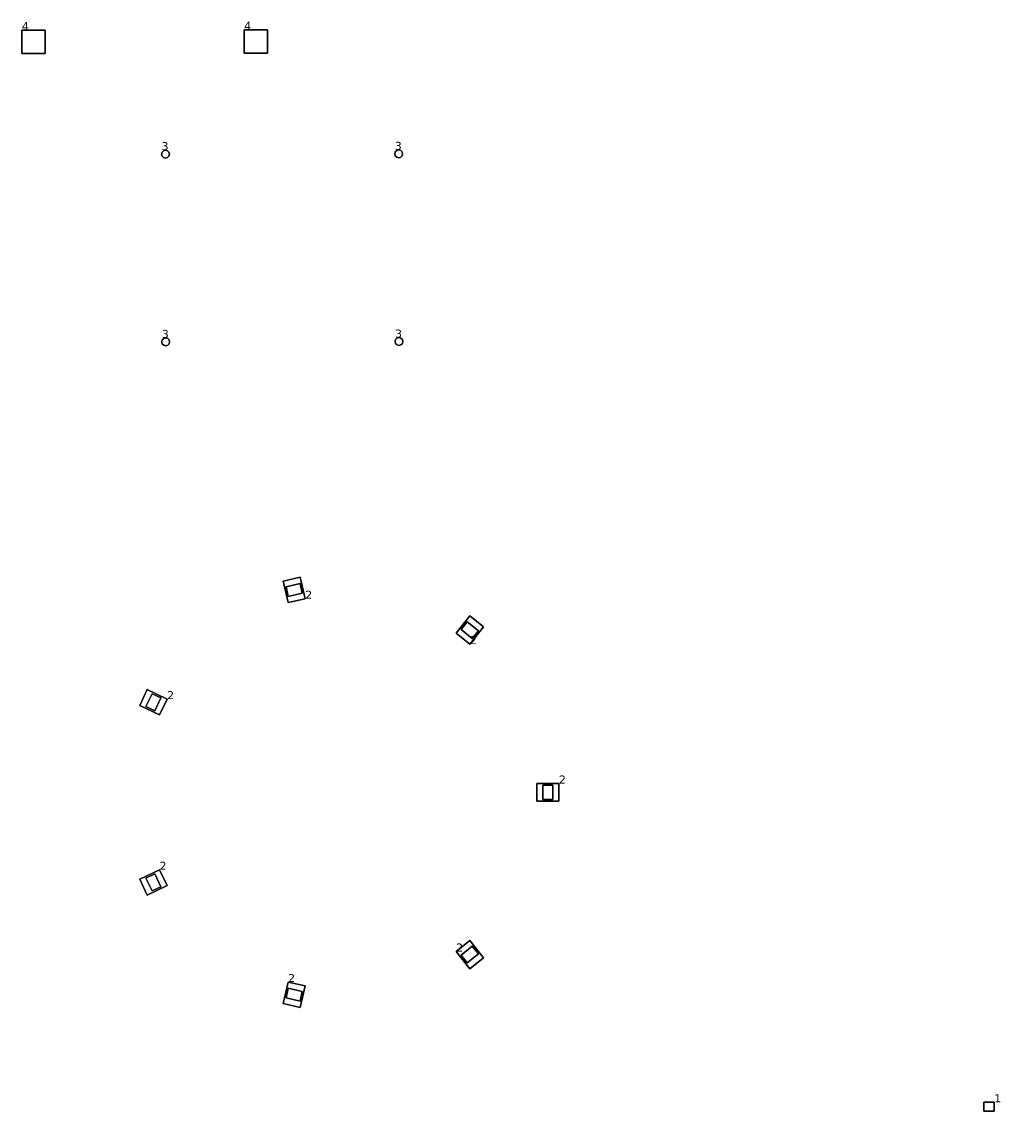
# Model space of a CAD drawing. Header units: inches. Extents: x -3 to 1235, y -1 to 963.
# Drawn here: x 24.43 to 46.44, y -0.47 to 24.02 of the extents above; entities that cross this region are included whole.
import ezdxf

# ---------------------------------------------------------------- set-up
doc = ezdxf.new("R2010")
doc.units = ezdxf.units.IN
doc.header["$MEASUREMENT"] = 0
doc.layers.add('DLX_TERR_LUM', color=7, linetype='Continuous', true_color=0x000000)
doc.layers.add('DLX_TERR_LUMKEY_IDX', color=7, linetype='Continuous', true_color=0x7f7f7f)
doc.styles.add('TableTextStyle', font='')
doc.styles.get('TableTextStyle').set_extended_font_data('VERDANA.TTF')

msp = doc.modelspace()

# ---------------------------------------------------------------- linework, layer by layer
at = {"layer": 'DLX_TERR_LUM'}
for points in [[(24.435, 23.837, 0), (24.96, 23.838, 0)], [(24.96, 23.838, 0), (24.435, 23.837, 0)], [(24.96, 23.838, 0), (24.435, 23.837, 0)], [(24.435, 23.837, 0), (24.96, 23.838, 0)], [(24.435, 23.312, 0), (24.435, 23.837, 0)], [(24.435, 23.837, 0), (24.435, 23.837, 0)], [(24.435, 23.837, 0), (24.435, 23.312, 0)], [(24.435, 23.837, 0), (24.435, 23.837, 0)], [(24.435, 23.837, 0), (24.435, 23.312, 0)], [(24.435, 23.312, 0), (24.435, 23.837, 0)], [(24.96, 23.838, 0), (24.96, 23.838, 0)], [(24.96, 23.838, 0), (24.96, 23.313, 0)], [(24.96, 23.313, 0), (24.96, 23.838, 0)], [(24.96, 23.838, 0), (24.96, 23.838, 0)], [(24.96, 23.313, 0), (24.96, 23.838, 0)], [(24.96, 23.838, 0), (24.96, 23.313, 0)], [(29.435, 23.319, 0), (29.435, 23.844, 0)], [(29.435, 23.844, 0), (29.435, 23.844, 0)], [(29.435, 23.844, 0), (29.435, 23.319, 0)], [(29.435, 23.844, 0), (29.96, 23.844, 0)], [(29.96, 23.844, 0), (29.435, 23.844, 0)], [(29.435, 23.844, 0), (29.435, 23.844, 0)], [(29.96, 23.844, 0), (29.435, 23.844, 0)], [(29.435, 23.844, 0), (29.435, 23.319, 0)], [(29.435, 23.319, 0), (29.435, 23.844, 0)], [(29.435, 23.844, 0), (29.96, 23.844, 0)], [(29.96, 23.844, 0), (29.96, 23.844, 0)], [(29.96, 23.844, 0), (29.96, 23.319, 0)], [(29.96, 23.319, 0), (29.96, 23.844, 0)], [(29.96, 23.844, 0), (29.96, 23.844, 0)], [(29.96, 23.319, 0), (29.96, 23.844, 0)], [(29.96, 23.844, 0), (29.96, 23.319, 0)], [(24.96, 23.313, 0), (24.435, 23.312, 0)], [(24.435, 23.312, 0), (24.96, 23.313, 0)], [(24.435, 23.312, 0), (24.96, 23.313, 0)], [(24.96, 23.313, 0), (24.435, 23.312, 0)], [(24.435, 23.312, 0), (24.435, 23.312, 0)], [(24.435, 23.312, 0), (24.435, 23.312, 0)], [(24.96, 23.313, 0), (24.96, 23.313, 0)], [(24.96, 23.313, 0), (24.96, 23.313, 0)], [(29.96, 23.319, 0), (29.435, 23.319, 0)], [(29.435, 23.319, 0), (29.435, 23.319, 0)], [(29.435, 23.319, 0), (29.96, 23.319, 0)], [(29.435, 23.319, 0), (29.435, 23.319, 0)], [(29.435, 23.319, 0), (29.96, 23.319, 0)], [(29.96, 23.319, 0), (29.435, 23.319, 0)], [(29.96, 23.319, 0), (29.96, 23.319, 0)], [(29.96, 23.319, 0), (29.96, 23.319, 0)], [(27.578, 21.049, 0), (27.59, 21.093, 0)], [(27.59, 21.093, 0), (27.578, 21.049, 0)], [(27.59, 21.093, 0), (27.578, 21.049, 0)], [(27.578, 21.049, 0), (27.59, 21.093, 0)], [(27.59, 21.093, 0), (27.622, 21.126, 0)], [(27.622, 21.126, 0), (27.59, 21.093, 0)], [(27.622, 21.126, 0), (27.59, 21.093, 0)], [(27.59, 21.093, 0), (27.622, 21.126, 0)], [(27.59, 21.093, 0), (27.59, 21.093, 0)], [(27.59, 21.093, 0), (27.59, 21.093, 0)], [(27.622, 21.126, 0), (27.666, 21.138, 0)], [(27.666, 21.138, 0), (27.622, 21.126, 0)], [(27.666, 21.138, 0), (27.622, 21.126, 0)], [(27.622, 21.126, 0), (27.666, 21.138, 0)], [(27.622, 21.126, 0), (27.622, 21.126, 0)], [(27.622, 21.126, 0), (27.622, 21.126, 0)], [(27.666, 21.138, 0), (27.666, 21.138, 0)], [(27.666, 21.138, 0), (27.71, 21.126, 0)], [(27.71, 21.126, 0), (27.666, 21.138, 0)], [(27.666, 21.138, 0), (27.666, 21.138, 0)], [(27.71, 21.126, 0), (27.666, 21.138, 0)], [(27.666, 21.138, 0), (27.71, 21.126, 0)], [(27.71, 21.126, 0), (27.71, 21.126, 0)], [(27.71, 21.126, 0), (27.743, 21.094, 0)], [(27.743, 21.094, 0), (27.71, 21.126, 0)], [(27.71, 21.126, 0), (27.71, 21.126, 0)], [(27.743, 21.094, 0), (27.71, 21.126, 0)], [(27.71, 21.126, 0), (27.743, 21.094, 0)], [(27.743, 21.094, 0), (27.743, 21.094, 0)], [(27.743, 21.094, 0), (27.755, 21.05, 0)], [(27.755, 21.05, 0), (27.743, 21.094, 0)], [(27.743, 21.094, 0), (27.743, 21.094, 0)], [(27.755, 21.05, 0), (27.743, 21.094, 0)], [(27.743, 21.094, 0), (27.755, 21.05, 0)], [(32.824, 21.056, 0), (32.835, 21.101, 0)], [(32.835, 21.101, 0), (32.824, 21.056, 0)], [(32.835, 21.101, 0), (32.824, 21.056, 0)], [(32.824, 21.056, 0), (32.835, 21.101, 0)], [(32.835, 21.101, 0), (32.868, 21.133, 0)], [(32.868, 21.133, 0), (32.835, 21.101, 0)], [(32.868, 21.133, 0), (32.835, 21.101, 0)], [(32.835, 21.101, 0), (32.868, 21.133, 0)], [(32.835, 21.101, 0), (32.835, 21.101, 0)], [(32.835, 21.101, 0), (32.835, 21.101, 0)], [(32.868, 21.133, 0), (32.912, 21.145, 0)], [(32.912, 21.145, 0), (32.868, 21.133, 0)], [(32.912, 21.145, 0), (32.868, 21.133, 0)], [(32.868, 21.133, 0), (32.912, 21.145, 0)], [(32.868, 21.133, 0), (32.868, 21.133, 0)], [(32.868, 21.133, 0), (32.868, 21.133, 0)], [(32.912, 21.145, 0), (32.912, 21.145, 0)], [(32.912, 21.145, 0), (32.956, 21.133, 0)], [(32.956, 21.133, 0), (32.912, 21.145, 0)], [(32.912, 21.145, 0), (32.912, 21.145, 0)], [(32.956, 21.133, 0), (32.912, 21.145, 0)], [(32.912, 21.145, 0), (32.956, 21.133, 0)], [(32.956, 21.133, 0), (32.956, 21.133, 0)], [(32.956, 21.133, 0), (32.988, 21.101, 0)], [(32.988, 21.101, 0), (32.956, 21.133, 0)], [(32.956, 21.133, 0), (32.956, 21.133, 0)], [(32.988, 21.101, 0), (32.956, 21.133, 0)], [(32.956, 21.133, 0), (32.988, 21.101, 0)], [(32.988, 21.101, 0), (32.988, 21.101, 0)], [(32.988, 21.101, 0), (33, 21.057, 0)], [(33, 21.057, 0), (32.988, 21.101, 0)], [(32.988, 21.101, 0), (32.988, 21.101, 0)], [(33, 21.057, 0), (32.988, 21.101, 0)], [(32.988, 21.101, 0), (33, 21.057, 0)], [(27.59, 21.005, 0), (27.578, 21.049, 0)], [(27.578, 21.049, 0), (27.578, 21.049, 0)], [(27.578, 21.049, 0), (27.59, 21.005, 0)], [(27.578, 21.049, 0), (27.578, 21.049, 0)], [(27.578, 21.049, 0), (27.59, 21.005, 0)], [(27.59, 21.005, 0), (27.578, 21.049, 0)], [(27.59, 21.005, 0), (27.59, 21.005, 0)], [(27.622, 20.973, 0), (27.59, 21.005, 0)], [(27.59, 21.005, 0), (27.59, 21.005, 0)], [(27.59, 21.005, 0), (27.622, 20.973, 0)], [(27.59, 21.005, 0), (27.622, 20.973, 0)], [(27.622, 20.973, 0), (27.59, 21.005, 0)], [(27.666, 20.961, 0), (27.622, 20.973, 0)], [(27.622, 20.973, 0), (27.622, 20.973, 0)], [(27.622, 20.973, 0), (27.666, 20.961, 0)], [(27.622, 20.973, 0), (27.622, 20.973, 0)], [(27.622, 20.973, 0), (27.666, 20.961, 0)], [(27.666, 20.961, 0), (27.622, 20.973, 0)], [(27.71, 20.973, 0), (27.666, 20.961, 0)], [(27.666, 20.961, 0), (27.71, 20.973, 0)], [(27.666, 20.961, 0), (27.71, 20.973, 0)], [(27.71, 20.973, 0), (27.666, 20.961, 0)], [(27.666, 20.961, 0), (27.666, 20.961, 0)], [(27.666, 20.961, 0), (27.666, 20.961, 0)], [(27.743, 21.005, 0), (27.71, 20.973, 0)], [(27.71, 20.973, 0), (27.743, 21.005, 0)], [(27.71, 20.973, 0), (27.743, 21.005, 0)], [(27.743, 21.005, 0), (27.71, 20.973, 0)], [(27.71, 20.973, 0), (27.71, 20.973, 0)], [(27.71, 20.973, 0), (27.71, 20.973, 0)], [(27.755, 21.05, 0), (27.743, 21.005, 0)], [(27.743, 21.005, 0), (27.755, 21.05, 0)], [(27.743, 21.005, 0), (27.755, 21.05, 0)], [(27.755, 21.05, 0), (27.743, 21.005, 0)], [(27.743, 21.005, 0), (27.743, 21.005, 0)], [(27.743, 21.005, 0), (27.743, 21.005, 0)], [(27.755, 21.05, 0), (27.755, 21.05, 0)], [(27.755, 21.05, 0), (27.755, 21.05, 0)], [(32.835, 21.012, 0), (32.824, 21.056, 0)], [(32.824, 21.056, 0), (32.824, 21.056, 0)], [(32.824, 21.056, 0), (32.835, 21.012, 0)], [(32.824, 21.056, 0), (32.824, 21.056, 0)], [(32.824, 21.056, 0), (32.835, 21.012, 0)], [(32.835, 21.012, 0), (32.824, 21.056, 0)], [(32.835, 21.012, 0), (32.835, 21.012, 0)], [(32.868, 20.98, 0), (32.835, 21.012, 0)], [(32.835, 21.012, 0), (32.835, 21.012, 0)], [(32.835, 21.012, 0), (32.868, 20.98, 0)], [(32.835, 21.012, 0), (32.868, 20.98, 0)], [(32.868, 20.98, 0), (32.835, 21.012, 0)], [(32.912, 20.968, 0), (32.868, 20.98, 0)], [(32.868, 20.98, 0), (32.868, 20.98, 0)], [(32.868, 20.98, 0), (32.912, 20.968, 0)], [(32.868, 20.98, 0), (32.868, 20.98, 0)], [(32.868, 20.98, 0), (32.912, 20.968, 0)], [(32.912, 20.968, 0), (32.868, 20.98, 0)], [(32.956, 20.98, 0), (32.912, 20.968, 0)], [(32.912, 20.968, 0), (32.956, 20.98, 0)], [(32.912, 20.968, 0), (32.956, 20.98, 0)], [(32.956, 20.98, 0), (32.912, 20.968, 0)], [(32.912, 20.968, 0), (32.912, 20.968, 0)], [(32.912, 20.968, 0), (32.912, 20.968, 0)], [(32.989, 21.012, 0), (32.956, 20.98, 0)], [(32.956, 20.98, 0), (32.989, 21.012, 0)], [(32.956, 20.98, 0), (32.989, 21.012, 0)], [(32.989, 21.012, 0), (32.956, 20.98, 0)], [(32.956, 20.98, 0), (32.956, 20.98, 0)], [(32.956, 20.98, 0), (32.956, 20.98, 0)], [(33, 21.057, 0), (32.989, 21.012, 0)], [(32.989, 21.012, 0), (33, 21.057, 0)], [(32.989, 21.012, 0), (33, 21.057, 0)], [(33, 21.057, 0), (32.989, 21.012, 0)], [(32.989, 21.012, 0), (32.989, 21.012, 0)], [(32.989, 21.012, 0), (32.989, 21.012, 0)], [(33, 21.057, 0), (33, 21.057, 0)], [(33, 21.057, 0), (33, 21.057, 0)], [(27.595, 16.872, 0), (27.628, 16.904, 0)], [(27.628, 16.904, 0), (27.595, 16.872, 0)], [(27.628, 16.904, 0), (27.595, 16.872, 0)], [(27.595, 16.872, 0), (27.628, 16.904, 0)], [(27.628, 16.904, 0), (27.672, 16.916, 0)], [(27.672, 16.916, 0), (27.628, 16.904, 0)], [(27.672, 16.916, 0), (27.628, 16.904, 0)], [(27.628, 16.904, 0), (27.672, 16.916, 0)], [(27.628, 16.904, 0), (27.628, 16.904, 0)], [(27.628, 16.904, 0), (27.628, 16.904, 0)], [(27.672, 16.916, 0), (27.672, 16.916, 0)], [(27.672, 16.916, 0), (27.716, 16.904, 0)], [(27.716, 16.904, 0), (27.672, 16.916, 0)], [(27.672, 16.916, 0), (27.672, 16.916, 0)], [(27.716, 16.904, 0), (27.672, 16.916, 0)], [(27.672, 16.916, 0), (27.716, 16.904, 0)], [(27.716, 16.904, 0), (27.716, 16.904, 0)], [(27.716, 16.904, 0), (27.748, 16.872, 0)], [(27.748, 16.872, 0), (27.716, 16.904, 0)], [(27.716, 16.904, 0), (27.716, 16.904, 0)], [(27.748, 16.872, 0), (27.716, 16.904, 0)], [(27.716, 16.904, 0), (27.748, 16.872, 0)], [(32.841, 16.879, 0), (32.873, 16.912, 0)], [(32.873, 16.912, 0), (32.841, 16.879, 0)], [(32.873, 16.912, 0), (32.841, 16.879, 0)], [(32.841, 16.879, 0), (32.873, 16.912, 0)], [(32.873, 16.912, 0), (32.918, 16.923, 0)], [(32.918, 16.923, 0), (32.873, 16.912, 0)], [(32.918, 16.923, 0), (32.873, 16.912, 0)], [(32.873, 16.912, 0), (32.918, 16.923, 0)], [(32.873, 16.912, 0), (32.873, 16.912, 0)], [(32.873, 16.912, 0), (32.873, 16.912, 0)], [(32.918, 16.923, 0), (32.918, 16.923, 0)], [(32.918, 16.923, 0), (32.962, 16.912, 0)], [(32.962, 16.912, 0), (32.918, 16.923, 0)], [(32.918, 16.923, 0), (32.918, 16.923, 0)], [(32.962, 16.912, 0), (32.918, 16.923, 0)], [(32.918, 16.923, 0), (32.962, 16.912, 0)], [(32.962, 16.912, 0), (32.962, 16.912, 0)], [(32.962, 16.912, 0), (32.994, 16.879, 0)], [(32.994, 16.879, 0), (32.962, 16.912, 0)], [(32.962, 16.912, 0), (32.962, 16.912, 0)], [(32.994, 16.879, 0), (32.962, 16.912, 0)], [(32.962, 16.912, 0), (32.994, 16.879, 0)], [(27.584, 16.828, 0), (27.595, 16.872, 0)], [(27.595, 16.872, 0), (27.584, 16.828, 0)], [(27.595, 16.872, 0), (27.584, 16.828, 0)], [(27.584, 16.828, 0), (27.595, 16.872, 0)], [(27.595, 16.784, 0), (27.584, 16.828, 0)], [(27.584, 16.828, 0), (27.584, 16.828, 0)], [(27.584, 16.828, 0), (27.595, 16.784, 0)], [(27.584, 16.828, 0), (27.584, 16.828, 0)], [(27.584, 16.828, 0), (27.595, 16.784, 0)], [(27.595, 16.784, 0), (27.584, 16.828, 0)], [(27.595, 16.872, 0), (27.595, 16.872, 0)], [(27.595, 16.872, 0), (27.595, 16.872, 0)], [(27.595, 16.784, 0), (27.595, 16.784, 0)], [(27.628, 16.751, 0), (27.595, 16.784, 0)], [(27.595, 16.784, 0), (27.595, 16.784, 0)], [(27.595, 16.784, 0), (27.628, 16.751, 0)], [(27.595, 16.784, 0), (27.628, 16.751, 0)], [(27.628, 16.751, 0), (27.595, 16.784, 0)], [(27.672, 16.739, 0), (27.628, 16.751, 0)], [(27.628, 16.751, 0), (27.628, 16.751, 0)], [(27.628, 16.751, 0), (27.672, 16.739, 0)], [(27.628, 16.751, 0), (27.628, 16.751, 0)], [(27.628, 16.751, 0), (27.672, 16.739, 0)], [(27.672, 16.739, 0), (27.628, 16.751, 0)], [(27.716, 16.751, 0), (27.672, 16.739, 0)], [(27.672, 16.739, 0), (27.716, 16.751, 0)], [(27.672, 16.739, 0), (27.716, 16.751, 0)], [(27.716, 16.751, 0), (27.672, 16.739, 0)], [(27.672, 16.739, 0), (27.672, 16.739, 0)], [(27.672, 16.739, 0), (27.672, 16.739, 0)], [(27.749, 16.784, 0), (27.716, 16.751, 0)], [(27.716, 16.751, 0), (27.749, 16.784, 0)], [(27.716, 16.751, 0), (27.749, 16.784, 0)], [(27.749, 16.784, 0), (27.716, 16.751, 0)], [(27.716, 16.751, 0), (27.716, 16.751, 0)], [(27.716, 16.751, 0), (27.716, 16.751, 0)], [(27.748, 16.872, 0), (27.748, 16.872, 0)], [(27.748, 16.872, 0), (27.76, 16.828, 0)], [(27.76, 16.828, 0), (27.748, 16.872, 0)], [(27.748, 16.872, 0), (27.748, 16.872, 0)], [(27.76, 16.828, 0), (27.748, 16.872, 0)], [(27.748, 16.872, 0), (27.76, 16.828, 0)], [(27.76, 16.828, 0), (27.749, 16.784, 0)], [(27.749, 16.784, 0), (27.76, 16.828, 0)], [(27.749, 16.784, 0), (27.76, 16.828, 0)], [(27.76, 16.828, 0), (27.749, 16.784, 0)], [(27.749, 16.784, 0), (27.749, 16.784, 0)], [(27.749, 16.784, 0), (27.749, 16.784, 0)], [(27.76, 16.828, 0), (27.76, 16.828, 0)], [(27.76, 16.828, 0), (27.76, 16.828, 0)], [(32.829, 16.835, 0), (32.841, 16.879, 0)], [(32.841, 16.879, 0), (32.829, 16.835, 0)], [(32.841, 16.879, 0), (32.829, 16.835, 0)], [(32.829, 16.835, 0), (32.841, 16.879, 0)], [(32.841, 16.791, 0), (32.829, 16.835, 0)], [(32.829, 16.835, 0), (32.829, 16.835, 0)], [(32.829, 16.835, 0), (32.841, 16.791, 0)], [(32.829, 16.835, 0), (32.829, 16.835, 0)], [(32.829, 16.835, 0), (32.841, 16.791, 0)], [(32.841, 16.791, 0), (32.829, 16.835, 0)], [(32.841, 16.879, 0), (32.841, 16.879, 0)], [(32.841, 16.879, 0), (32.841, 16.879, 0)], [(32.841, 16.791, 0), (32.841, 16.791, 0)], [(32.874, 16.758, 0), (32.841, 16.791, 0)], [(32.841, 16.791, 0), (32.841, 16.791, 0)], [(32.841, 16.791, 0), (32.874, 16.758, 0)], [(32.841, 16.791, 0), (32.874, 16.758, 0)], [(32.874, 16.758, 0), (32.841, 16.791, 0)], [(32.918, 16.747, 0), (32.874, 16.758, 0)], [(32.874, 16.758, 0), (32.874, 16.758, 0)], [(32.874, 16.758, 0), (32.918, 16.747, 0)], [(32.874, 16.758, 0), (32.874, 16.758, 0)], [(32.874, 16.758, 0), (32.918, 16.747, 0)], [(32.918, 16.747, 0), (32.874, 16.758, 0)], [(32.962, 16.759, 0), (32.918, 16.747, 0)], [(32.918, 16.747, 0), (32.962, 16.759, 0)], [(32.918, 16.747, 0), (32.962, 16.759, 0)], [(32.962, 16.759, 0), (32.918, 16.747, 0)], [(32.918, 16.747, 0), (32.918, 16.747, 0)], [(32.918, 16.747, 0), (32.918, 16.747, 0)], [(32.994, 16.791, 0), (32.962, 16.759, 0)], [(32.962, 16.759, 0), (32.994, 16.791, 0)], [(32.962, 16.759, 0), (32.994, 16.791, 0)], [(32.994, 16.791, 0), (32.962, 16.759, 0)], [(32.962, 16.759, 0), (32.962, 16.759, 0)], [(32.962, 16.759, 0), (32.962, 16.759, 0)], [(32.994, 16.879, 0), (32.994, 16.879, 0)], [(32.994, 16.879, 0), (33.006, 16.835, 0)], [(33.006, 16.835, 0), (32.994, 16.879, 0)], [(32.994, 16.879, 0), (32.994, 16.879, 0)], [(33.006, 16.835, 0), (32.994, 16.879, 0)], [(32.994, 16.879, 0), (33.006, 16.835, 0)], [(33.006, 16.835, 0), (32.994, 16.791, 0)], [(32.994, 16.791, 0), (33.006, 16.835, 0)], [(32.994, 16.791, 0), (33.006, 16.835, 0)], [(33.006, 16.835, 0), (32.994, 16.791, 0)], [(32.994, 16.791, 0), (32.994, 16.791, 0)], [(32.994, 16.791, 0), (32.994, 16.791, 0)], [(33.006, 16.835, 0), (33.006, 16.835, 0)], [(33.006, 16.835, 0), (33.006, 16.835, 0)], [(30.314, 11.447, 0), (30.699, 11.535, 0)], [(30.699, 11.535, 0), (30.314, 11.447, 0)], [(30.699, 11.535, 0), (30.314, 11.447, 0)], [(30.314, 11.447, 0), (30.699, 11.535, 0)], [(30.699, 11.535, 0), (30.699, 11.535, 0)], [(30.699, 11.535, 0), (30.809, 11.053, 0)], [(30.809, 11.053, 0), (30.699, 11.535, 0)], [(30.699, 11.535, 0), (30.699, 11.535, 0)], [(30.809, 11.053, 0), (30.699, 11.535, 0)], [(30.699, 11.535, 0), (30.809, 11.053, 0)], [(30.314, 11.447, 0), (30.314, 11.447, 0)], [(30.424, 10.965, 0), (30.314, 11.447, 0)], [(30.314, 11.447, 0), (30.314, 11.447, 0)], [(30.314, 11.447, 0), (30.424, 10.965, 0)], [(30.314, 11.447, 0), (30.424, 10.965, 0)], [(30.424, 10.965, 0), (30.314, 11.447, 0)], [(30.694, 11.394, 0), (30.379, 11.322, 0)], [(30.379, 11.322, 0), (30.694, 11.394, 0)], [(30.379, 11.322, 0), (30.429, 11.106, 0)], [(30.429, 11.106, 0), (30.379, 11.322, 0)], [(30.744, 11.178, 0), (30.694, 11.394, 0)], [(30.694, 11.394, 0), (30.744, 11.178, 0)], [(30.809, 11.053, 0), (30.424, 10.965, 0)], [(30.424, 10.965, 0), (30.809, 11.053, 0)], [(30.424, 10.965, 0), (30.809, 11.053, 0)], [(30.809, 11.053, 0), (30.424, 10.965, 0)], [(30.429, 11.106, 0), (30.744, 11.178, 0)], [(30.744, 11.178, 0), (30.429, 11.106, 0)], [(30.809, 11.053, 0), (30.809, 11.053, 0)], [(30.809, 11.053, 0), (30.809, 11.053, 0)], [(30.424, 10.965, 0), (30.424, 10.965, 0)], [(30.424, 10.965, 0), (30.424, 10.965, 0)], [(34.201, 10.279, 0), (34.509, 10.665, 0)], [(34.509, 10.665, 0), (34.201, 10.279, 0)], [(34.509, 10.665, 0), (34.201, 10.279, 0)], [(34.201, 10.279, 0), (34.509, 10.665, 0)], [(34.452, 10.536, 0), (34.315, 10.363, 0)], [(34.315, 10.363, 0), (34.452, 10.536, 0)], [(34.705, 10.334, 0), (34.452, 10.536, 0)], [(34.452, 10.536, 0), (34.705, 10.334, 0)], [(34.509, 10.665, 0), (34.818, 10.419, 0)], [(34.818, 10.419, 0), (34.509, 10.665, 0)], [(34.509, 10.665, 0), (34.509, 10.665, 0)], [(34.509, 10.665, 0), (34.509, 10.665, 0)], [(34.818, 10.419, 0), (34.509, 10.665, 0)], [(34.509, 10.665, 0), (34.818, 10.419, 0)], [(34.315, 10.363, 0), (34.567, 10.162, 0)], [(34.567, 10.162, 0), (34.315, 10.363, 0)], [(34.818, 10.419, 0), (34.51, 10.032, 0)], [(34.51, 10.032, 0), (34.818, 10.419, 0)], [(34.51, 10.032, 0), (34.818, 10.419, 0)], [(34.818, 10.419, 0), (34.51, 10.032, 0)], [(34.567, 10.162, 0), (34.705, 10.334, 0)], [(34.705, 10.334, 0), (34.567, 10.162, 0)], [(34.818, 10.419, 0), (34.818, 10.419, 0)], [(34.818, 10.419, 0), (34.818, 10.419, 0)], [(34.51, 10.032, 0), (34.201, 10.279, 0)], [(34.201, 10.279, 0), (34.201, 10.279, 0)], [(34.201, 10.279, 0), (34.51, 10.032, 0)], [(34.201, 10.279, 0), (34.201, 10.279, 0)], [(34.201, 10.279, 0), (34.51, 10.032, 0)], [(34.51, 10.032, 0), (34.201, 10.279, 0)], [(34.51, 10.032, 0), (34.51, 10.032, 0)], [(34.51, 10.032, 0), (34.51, 10.032, 0)], [(27.087, 8.654, 0), (27.258, 9.01, 0)], [(27.258, 9.01, 0), (27.087, 8.654, 0)], [(27.258, 9.01, 0), (27.087, 8.654, 0)], [(27.087, 8.654, 0), (27.258, 9.01, 0)], [(27.366, 8.918, 0), (27.226, 8.627, 0)], [(27.226, 8.627, 0), (27.366, 8.918, 0)], [(27.258, 9.01, 0), (27.258, 9.01, 0)], [(27.258, 9.01, 0), (27.703, 8.796, 0)], [(27.703, 8.796, 0), (27.258, 9.01, 0)], [(27.258, 9.01, 0), (27.258, 9.01, 0)], [(27.703, 8.796, 0), (27.258, 9.01, 0)], [(27.258, 9.01, 0), (27.703, 8.796, 0)], [(27.565, 8.822, 0), (27.366, 8.918, 0)], [(27.366, 8.918, 0), (27.565, 8.822, 0)], [(27.425, 8.531, 0), (27.565, 8.822, 0)], [(27.565, 8.822, 0), (27.425, 8.531, 0)], [(27.087, 8.654, 0), (27.087, 8.654, 0)], [(27.532, 8.44, 0), (27.087, 8.654, 0)], [(27.087, 8.654, 0), (27.087, 8.654, 0)], [(27.087, 8.654, 0), (27.532, 8.44, 0)], [(27.087, 8.654, 0), (27.532, 8.44, 0)], [(27.532, 8.44, 0), (27.087, 8.654, 0)], [(27.226, 8.627, 0), (27.425, 8.531, 0)], [(27.425, 8.531, 0), (27.226, 8.627, 0)], [(27.703, 8.796, 0), (27.532, 8.44, 0)], [(27.532, 8.44, 0), (27.703, 8.796, 0)], [(27.532, 8.44, 0), (27.703, 8.796, 0)], [(27.703, 8.796, 0), (27.532, 8.44, 0)], [(27.703, 8.796, 0), (27.703, 8.796, 0)], [(27.703, 8.796, 0), (27.703, 8.796, 0)], [(27.532, 8.44, 0), (27.532, 8.44, 0)], [(27.532, 8.44, 0), (27.532, 8.44, 0)], [(36.02, 6.502, 0), (36.02, 6.898, 0)], [(36.02, 6.898, 0), (36.02, 6.898, 0)], [(36.02, 6.898, 0), (36.02, 6.502, 0)], [(36.02, 6.898, 0), (36.514, 6.898, 0)], [(36.514, 6.898, 0), (36.02, 6.898, 0)], [(36.02, 6.898, 0), (36.02, 6.898, 0)], [(36.02, 6.898, 0), (36.02, 6.502, 0)], [(36.514, 6.898, 0), (36.02, 6.898, 0)], [(36.02, 6.502, 0), (36.02, 6.898, 0)], [(36.02, 6.898, 0), (36.514, 6.898, 0)], [(36.156, 6.861, 0), (36.156, 6.538, 0)], [(36.377, 6.861, 0), (36.156, 6.861, 0)], [(36.156, 6.538, 0), (36.156, 6.861, 0)], [(36.156, 6.861, 0), (36.377, 6.861, 0)], [(36.377, 6.538, 0), (36.377, 6.861, 0)], [(36.377, 6.861, 0), (36.377, 6.538, 0)], [(36.514, 6.898, 0), (36.514, 6.502, 0)], [(36.514, 6.502, 0), (36.514, 6.898, 0)], [(36.514, 6.898, 0), (36.514, 6.898, 0)], [(36.514, 6.898, 0), (36.514, 6.898, 0)], [(36.514, 6.502, 0), (36.514, 6.898, 0)], [(36.514, 6.898, 0), (36.514, 6.502, 0)], [(36.514, 6.502, 0), (36.02, 6.502, 0)], [(36.02, 6.502, 0), (36.02, 6.502, 0)], [(36.02, 6.502, 0), (36.514, 6.502, 0)], [(36.02, 6.502, 0), (36.02, 6.502, 0)], [(36.02, 6.502, 0), (36.514, 6.502, 0)], [(36.514, 6.502, 0), (36.02, 6.502, 0)], [(36.156, 6.538, 0), (36.377, 6.538, 0)], [(36.377, 6.538, 0), (36.156, 6.538, 0)], [(36.514, 6.502, 0), (36.514, 6.502, 0)], [(36.514, 6.502, 0), (36.514, 6.502, 0)], [(27.087, 4.746, 0), (27.532, 4.96, 0)], [(27.532, 4.96, 0), (27.087, 4.746, 0)], [(27.532, 4.96, 0), (27.087, 4.746, 0)], [(27.087, 4.746, 0), (27.532, 4.96, 0)], [(27.532, 4.96, 0), (27.532, 4.96, 0)], [(27.532, 4.96, 0), (27.703, 4.604, 0)], [(27.703, 4.604, 0), (27.532, 4.96, 0)], [(27.532, 4.96, 0), (27.532, 4.96, 0)], [(27.703, 4.604, 0), (27.532, 4.96, 0)], [(27.532, 4.96, 0), (27.703, 4.604, 0)], [(27.258, 4.39, 0), (27.087, 4.746, 0)], [(27.087, 4.746, 0), (27.087, 4.746, 0)], [(27.087, 4.746, 0), (27.258, 4.39, 0)], [(27.087, 4.746, 0), (27.087, 4.746, 0)], [(27.087, 4.746, 0), (27.258, 4.39, 0)], [(27.258, 4.39, 0), (27.087, 4.746, 0)], [(27.425, 4.869, 0), (27.226, 4.773, 0)], [(27.226, 4.773, 0), (27.425, 4.869, 0)], [(27.226, 4.773, 0), (27.366, 4.482, 0)], [(27.366, 4.482, 0), (27.226, 4.773, 0)], [(27.565, 4.578, 0), (27.425, 4.869, 0)], [(27.425, 4.869, 0), (27.565, 4.578, 0)], [(27.703, 4.604, 0), (27.258, 4.39, 0)], [(27.258, 4.39, 0), (27.703, 4.604, 0)], [(27.258, 4.39, 0), (27.703, 4.604, 0)], [(27.703, 4.604, 0), (27.258, 4.39, 0)], [(27.366, 4.482, 0), (27.565, 4.578, 0)], [(27.565, 4.578, 0), (27.366, 4.482, 0)], [(27.703, 4.604, 0), (27.703, 4.604, 0)], [(27.703, 4.604, 0), (27.703, 4.604, 0)], [(27.258, 4.39, 0), (27.258, 4.39, 0)], [(27.258, 4.39, 0), (27.258, 4.39, 0)], [(34.201, 3.121, 0), (34.51, 3.368, 0)], [(34.51, 3.368, 0), (34.201, 3.121, 0)], [(34.51, 3.368, 0), (34.201, 3.121, 0)], [(34.201, 3.121, 0), (34.51, 3.368, 0)], [(34.567, 3.238, 0), (34.315, 3.037, 0)], [(34.315, 3.037, 0), (34.567, 3.238, 0)], [(34.51, 3.368, 0), (34.51, 3.368, 0)], [(34.51, 3.368, 0), (34.818, 2.981, 0)], [(34.818, 2.981, 0), (34.51, 3.368, 0)], [(34.51, 3.368, 0), (34.51, 3.368, 0)], [(34.818, 2.981, 0), (34.51, 3.368, 0)], [(34.51, 3.368, 0), (34.818, 2.981, 0)], [(34.705, 3.066, 0), (34.567, 3.238, 0)], [(34.567, 3.238, 0), (34.705, 3.066, 0)], [(34.509, 2.735, 0), (34.201, 3.121, 0)], [(34.201, 3.121, 0), (34.201, 3.121, 0)], [(34.201, 3.121, 0), (34.509, 2.735, 0)], [(34.201, 3.121, 0), (34.201, 3.121, 0)], [(34.201, 3.121, 0), (34.509, 2.735, 0)], [(34.509, 2.735, 0), (34.201, 3.121, 0)], [(34.315, 3.037, 0), (34.452, 2.864, 0)], [(34.452, 2.864, 0), (34.315, 3.037, 0)], [(34.452, 2.864, 0), (34.705, 3.066, 0)], [(34.705, 3.066, 0), (34.452, 2.864, 0)], [(34.818, 2.981, 0), (34.509, 2.735, 0)], [(34.509, 2.735, 0), (34.818, 2.981, 0)], [(34.509, 2.735, 0), (34.818, 2.981, 0)], [(34.818, 2.981, 0), (34.509, 2.735, 0)], [(34.818, 2.981, 0), (34.818, 2.981, 0)], [(34.818, 2.981, 0), (34.818, 2.981, 0)], [(34.509, 2.735, 0), (34.509, 2.735, 0)], [(34.509, 2.735, 0), (34.509, 2.735, 0)], [(30.314, 1.953, 0), (30.424, 2.435, 0)], [(30.424, 2.435, 0), (30.314, 1.953, 0)], [(30.424, 2.435, 0), (30.314, 1.953, 0)], [(30.314, 1.953, 0), (30.424, 2.435, 0)], [(30.429, 2.294, 0), (30.379, 2.078, 0)], [(30.379, 2.078, 0), (30.429, 2.294, 0)], [(30.424, 2.435, 0), (30.424, 2.435, 0)], [(30.424, 2.435, 0), (30.809, 2.347, 0)], [(30.809, 2.347, 0), (30.424, 2.435, 0)], [(30.424, 2.435, 0), (30.424, 2.435, 0)], [(30.809, 2.347, 0), (30.424, 2.435, 0)], [(30.424, 2.435, 0), (30.809, 2.347, 0)], [(30.744, 2.222, 0), (30.429, 2.294, 0)], [(30.429, 2.294, 0), (30.744, 2.222, 0)], [(30.694, 2.006, 0), (30.744, 2.222, 0)], [(30.744, 2.222, 0), (30.694, 2.006, 0)], [(30.809, 2.347, 0), (30.699, 1.865, 0)], [(30.699, 1.865, 0), (30.809, 2.347, 0)], [(30.699, 1.865, 0), (30.809, 2.347, 0)], [(30.809, 2.347, 0), (30.699, 1.865, 0)], [(30.809, 2.347, 0), (30.809, 2.347, 0)], [(30.809, 2.347, 0), (30.809, 2.347, 0)], [(30.379, 2.078, 0), (30.694, 2.006, 0)], [(30.694, 2.006, 0), (30.379, 2.078, 0)], [(30.699, 1.865, 0), (30.314, 1.953, 0)], [(30.314, 1.953, 0), (30.314, 1.953, 0)], [(30.314, 1.953, 0), (30.699, 1.865, 0)], [(30.314, 1.953, 0), (30.314, 1.953, 0)], [(30.314, 1.953, 0), (30.699, 1.865, 0)], [(30.699, 1.865, 0), (30.314, 1.953, 0)], [(30.699, 1.865, 0), (30.699, 1.865, 0)], [(30.699, 1.865, 0), (30.699, 1.865, 0)], [(46.07, -0.269, 0), (46.305, -0.268, 0)], [(46.305, -0.268, 0), (46.07, -0.269, 0)], [(46.305, -0.268, 0), (46.07, -0.269, 0)], [(46.07, -0.269, 0), (46.305, -0.268, 0)], [(46.071, -0.469, 0), (46.07, -0.269, 0)], [(46.07, -0.269, 0), (46.07, -0.269, 0)], [(46.07, -0.269, 0), (46.071, -0.469, 0)], [(46.07, -0.269, 0), (46.07, -0.269, 0)], [(46.07, -0.269, 0), (46.071, -0.469, 0)], [(46.071, -0.469, 0), (46.07, -0.269, 0)], [(46.306, -0.468, 0), (46.071, -0.469, 0)], [(46.071, -0.469, 0), (46.306, -0.468, 0)], [(46.071, -0.469, 0), (46.306, -0.468, 0)], [(46.306, -0.468, 0), (46.071, -0.469, 0)], [(46.071, -0.469, 0), (46.071, -0.469, 0)], [(46.071, -0.469, 0), (46.071, -0.469, 0)], [(46.305, -0.268, 0), (46.306, -0.468, 0)], [(46.306, -0.468, 0), (46.305, -0.268, 0)], [(46.305, -0.268, 0), (46.305, -0.268, 0)], [(46.305, -0.268, 0), (46.305, -0.268, 0)], [(46.306, -0.468, 0), (46.305, -0.268, 0)], [(46.305, -0.268, 0), (46.306, -0.468, 0)], [(46.306, -0.468, 0), (46.306, -0.468, 0)], [(46.306, -0.468, 0), (46.306, -0.468, 0)]]:
    msp.add_polyline3d(points, dxfattribs=at)

# ---------------------------------------------------------------- texts
at = {"layer": 'DLX_TERR_LUMKEY_IDX', "style": 'TableTextStyle'}
for s, p in [('4', (24.435, 23.837)), ('4', (29.435, 23.844)), ('3', (27.578, 21.138)), ('3', (32.823, 21.145)), ('3', (27.583, 16.916)), ('3', (32.829, 16.923)), ('2', (30.809, 11.053)), ('2', (34.51, 10.032)), ('2', (27.703, 8.796)), ('2', (36.514, 6.898)), ('2', (27.532, 4.96)), ('2', (34.201, 3.121)), ('2', (30.424, 2.435)), ('1', (46.305, -0.268))]:
    msp.add_text(s, height=0.18, dxfattribs=at).set_placement(p)

doc.saveas('drawing.dxf')
